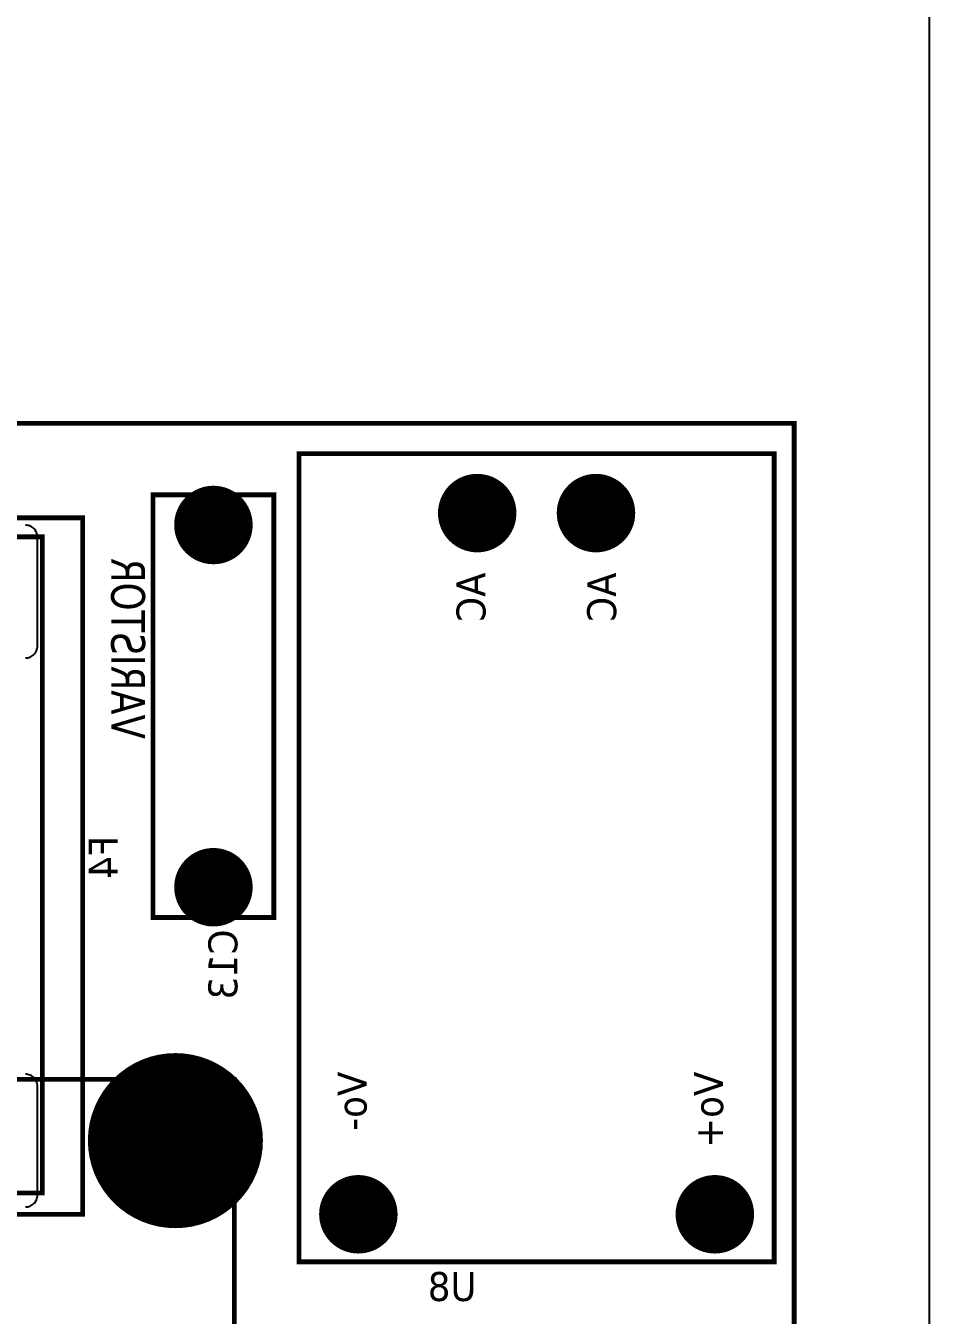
# Model space of a CAD drawing. Header units: millimetres. Extents: x 123.5 to 144.3, y 105.4 to 121.6.
# Drawn here: x 135.955 to 138.2, y 114.571 to 117.774 of the extents above; entities that cross this region are included whole.
import ezdxf

# ---------------------------------------------------------------- set-up
doc = ezdxf.new("R2010")
doc.units = ezdxf.units.MM
doc.layers.add('DESC', color=250, linetype='Continuous')
doc.layers.add('WIRES', color=7, linetype='Continuous')
doc.styles.get("Standard").update_dxf_attribs({"font": 'tahoma.ttf'})

# ---------------------------------------------------------------- blocks, each defined once
blk = doc.blocks.new('EPAD')
at = {"const_width": 0.5}
blk.add_lwpolyline([(-0.25, 0, 1), (0.25, 0, 1)], format="xyb", close=True, dxfattribs=at)
blk = doc.blocks.new('board')
at = {"const_width": 0.008}
for points in [[(146.7597, 112.4096), (153.281, 112.4096), (153.281, 115.9363), (146.7597, 115.9363), (146.7597, 112.4096)], [(146.7597, 112.4096), (153.281, 112.4096), (153.281, 115.9363), (146.7597, 115.9363), (146.7597, 112.4096)], [(146.7597, 112.4096), (153.281, 112.4096), (153.281, 115.9363), (146.7597, 115.9363), (146.7597, 112.4096)], [(152.4605, 114.5473), (153.2479, 114.5473), (153.2479, 115.8859), (152.4605, 115.8859), (152.4605, 114.5473)], [(152.4605, 114.5473), (153.2479, 114.5473), (153.2479, 115.8859), (152.4605, 115.8859), (152.4605, 114.5473)], [(152.4605, 114.5473), (153.2479, 114.5473), (153.2479, 115.8859), (152.4605, 115.8859), (152.4605, 114.5473)], [(152.2188, 115.1178), (152.4188, 115.1178), (152.4188, 115.8178), (152.2188, 115.8178), (152.2188, 115.1178)], [(152.2188, 115.1178), (152.4188, 115.1178), (152.4188, 115.8178), (152.2188, 115.8178), (152.2188, 115.1178)], [(152.2188, 115.1178), (152.4188, 115.1178), (152.4188, 115.8178), (152.2188, 115.8178), (152.2188, 115.1178)], [(151.7204, 114.6261), (152.1022, 114.6261), (152.1022, 115.7796), (151.7204, 115.7796), (151.7204, 114.6261)], [(151.7204, 114.6261), (152.1022, 114.6261), (152.1022, 115.7796), (151.7204, 115.7796), (151.7204, 114.6261)], [(151.7204, 114.6261), (152.1022, 114.6261), (152.1022, 115.7796), (151.7204, 115.7796), (151.7204, 114.6261)], [(151.7991, 114.6615), (152.0353, 114.6615), (152.0353, 115.7481), (151.7991, 115.7481), (151.7991, 114.6615)], [(151.7991, 114.6615), (152.0353, 114.6615), (152.0353, 115.7481), (151.7991, 115.7481), (151.7991, 114.6615)], [(151.7991, 114.6615), (152.0353, 114.6615), (152.0353, 115.7481), (151.7991, 115.7481), (151.7991, 114.6615)], [(148.4952, 112.4875), (148.4952, 114.8497), (152.3534, 114.8497), (152.3534, 112.4875)], [(148.4952, 112.4875), (148.4952, 114.8497), (152.3534, 114.8497), (152.3534, 112.4875)], [(148.4952, 112.4875), (148.4952, 114.8497), (152.3534, 114.8497), (152.3534, 112.4875)]]:
    blk.add_lwpolyline(points, dxfattribs=at)
for points in [[(152.0072, 115.5476), (152.0093, 115.5477), (152.0113, 115.548), (152.0132, 115.5485), (152.0151, 115.5491), (152.0168, 115.55), (152.0185, 115.5509), (152.02, 115.5521), (152.0214, 115.5534), (152.0227, 115.5548), (152.0238, 115.5563), (152.0248, 115.558), (152.0257, 115.5597), (152.0263, 115.5616), (152.0268, 115.5635), (152.0271, 115.5655), (152.0272, 115.5676), (152.0272, 115.5676), (152.0272, 115.7476), (152.0271, 115.7497), (152.0268, 115.7517), (152.0263, 115.7536), (152.0257, 115.7555), (152.0248, 115.7572), (152.0238, 115.7589), (152.0227, 115.7604), (152.0214, 115.7618), (152.02, 115.7631), (152.0185, 115.7642), (152.0168, 115.7652), (152.0151, 115.766), (152.0132, 115.7667), (152.0113, 115.7672), (152.0093, 115.7675), (152.0072, 115.7676)], [(152.0072, 114.6381), (152.0093, 114.6382), (152.0113, 114.6385), (152.0132, 114.639), (152.0151, 114.6397), (152.0168, 114.6405), (152.0185, 114.6415), (152.02, 114.6426), (152.0214, 114.6439), (152.0227, 114.6453), (152.0238, 114.6469), (152.0248, 114.6485), (152.0257, 114.6503), (152.0263, 114.6521), (152.0268, 114.654), (152.0271, 114.6561), (152.0272, 114.6581), (152.0272, 114.6581), (152.0272, 114.8381), (152.0271, 114.8402), (152.0268, 114.8422), (152.0263, 114.8442), (152.0257, 114.846), (152.0248, 114.8478), (152.0238, 114.8494), (152.0227, 114.8509), (152.0214, 114.8524), (152.02, 114.8536), (152.0185, 114.8548), (152.0168, 114.8558), (152.0151, 114.8566), (152.0132, 114.8573), (152.0113, 114.8577), (152.0093, 114.858), (152.0072, 114.8581)]]:
    blk.add_lwpolyline(points)
blk.add_circle((152.2566, 114.7497), 0.0554)
blk.add_circle((152.2566, 114.7497), 0.0554)
blk.add_circle((152.2566, 114.7497), 0.0554)
for p, xscale, yscale in [((152.7558, 115.7875), 0.13, 0.13), ((152.9526, 115.7875), 0.13, 0.13), ((152.3188, 115.7678), 0.13, 0.13), ((152.3188, 115.1678), 0.13, 0.13), ((152.2558, 114.7481), 0.29, 0.29), ((152.5589, 114.6261), 0.13, 0.13), ((153.1495, 114.6261), 0.13, 0.13)]:
    blk.add_blockref('EPAD', p, dxfattribs=dict(xscale=xscale, yscale=yscale))
at = {"text_generation_flag": 2}
for s, height, rotation, width, p in [('VARISTOR', 0.056, 270, 0.892857, (152.1495, 115.4135)), ('VARISTOR', 0.056, 270, 0.892857, (152.1495, 115.4135)), ('VARISTOR', 0.056, 270, 0.892857, (152.1495, 115.4135)), ('AC', 0.048, 90, 1.041667, (152.7695, 115.6891)), ('AC', 0.048, 90, 1.041667, (152.7695, 115.6891)), ('AC', 0.048, 90, 1.041667, (152.7695, 115.6891)), ('AC', 0.048, 90, 1.041667, (152.986, 115.6891)), ('AC', 0.048, 90, 1.041667, (152.986, 115.6891)), ('AC', 0.048, 90, 1.041667, (152.986, 115.6891)), ('F4', 0.048, 90, 1.041667, (152.1602, 115.2529)), ('F4', 0.048, 90, 1.041667, (152.1602, 115.2529)), ('F4', 0.048, 90, 1.041667, (152.1602, 115.2529)), ('C13', 0.048, 90, 1.041667, (152.3584, 115.0979)), ('C13', 0.048, 90, 1.041667, (152.3584, 115.0979)), ('C13', 0.048, 90, 1.041667, (152.3584, 115.0979)), ('Vo-', 0.048, 90, 1.041667, (152.5726, 114.8623)), ('Vo-', 0.048, 90, 1.041667, (152.5726, 114.8623)), ('Vo-', 0.048, 90, 1.041667, (152.5726, 114.8623)), ('Vo+', 0.048, 90, 1.041667, (153.1632, 114.8623)), ('Vo+', 0.048, 90, 1.041667, (153.1632, 114.8623)), ('Vo+', 0.048, 90, 1.041667, (153.1632, 114.8623))]:
    blk.add_text(s, height=height, rotation=rotation, dxfattribs=dict(at, width=width)).set_placement(p)
at = {"text_generation_flag": 2, "width": 1.041667}
blk.add_text('U8', height=0.048, dxfattribs=at).set_placement((152.7546, 114.4825))
blk.add_text('U8', height=0.048, dxfattribs=at).set_placement((152.7546, 114.4825))
blk.add_text('U8', height=0.048, dxfattribs=at).set_placement((152.7546, 114.4825))

msp = doc.modelspace()

# ---------------------------------------------------------------- linework, layer by layer
at = {"layer": 'WIRES'}
msp.add_line((138.2003, 118.1096), (138.2003, 114.5125), dxfattribs=at)

# ---------------------------------------------------------------- block references
at = {"layer": 'DESC', "xscale": 1.5, "yscale": 1.5, "zscale": 1.5}
msp.add_blockref('board', (-92.0567, -57.1177), dxfattribs=at)

doc.saveas('drawing.dxf')
